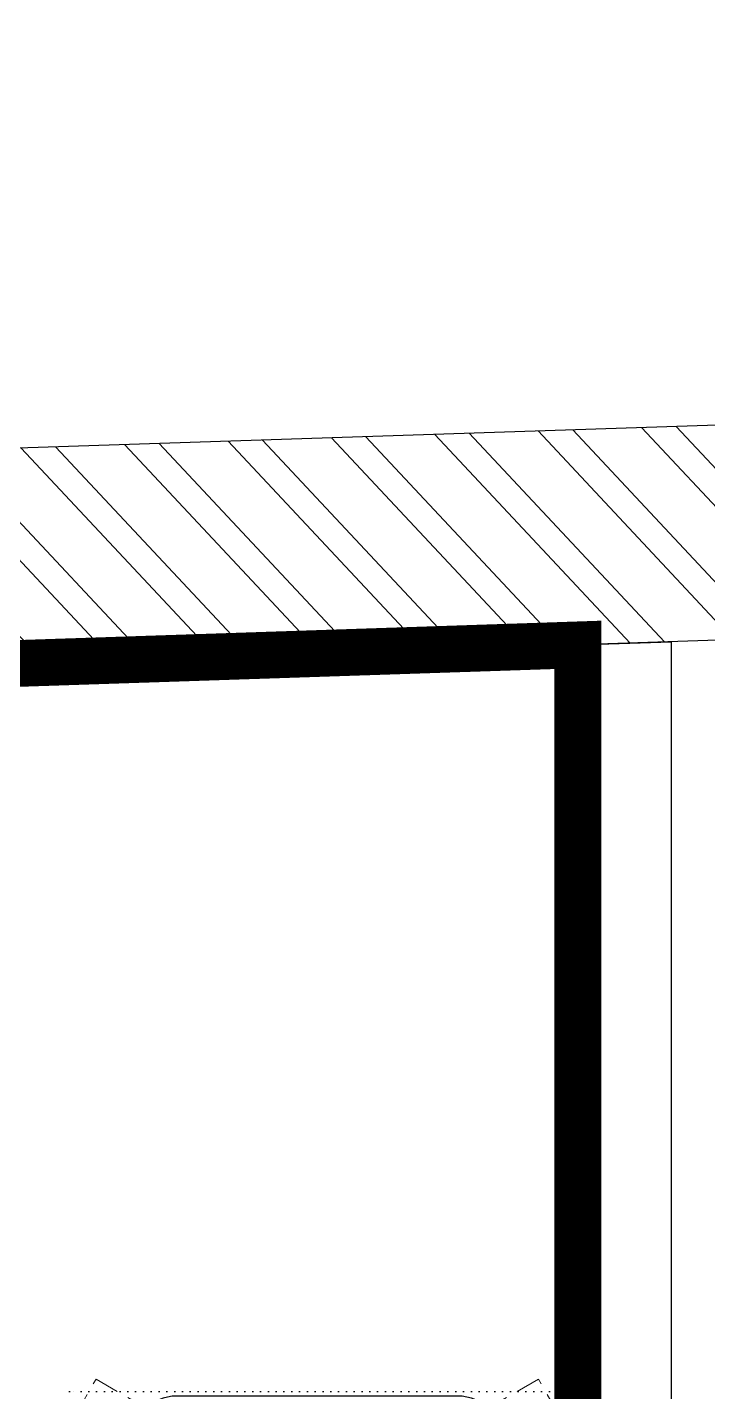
# Model space of a CAD drawing. Header units: feet. Extents: x 7170650 to 7197982, y -5581628 to -5574431.
# Drawn here: x 7183592 to 7184319, y -5575891 to -5574431 of the extents above; entities that cross this region are included whole.
import ezdxf

# ---------------------------------------------------------------- set-up
doc = ezdxf.new("R2010")
doc.units = ezdxf.units.FT
doc.header["$LTSCALE"] = 33
doc.header["$MEASUREMENT"] = 0
for name, pattern in [('ACAD_ISO03W100', [30, 12, -18]), ('DOT', [0.25, 0, -0.25]), ('HIDDEN2', [4.7624999999999975, 3.174999999999998, -1.587499999999999])]:
    doc.linetypes.add(name, pattern=pattern)
doc.layers.add('A-WALL', color=1, linetype='Continuous')
for name, color, linetype, lineweight in [('LENS-PARTITION', 21, 'Continuous', 25), ('LENS_DIMENSION', 193, 'Continuous', 0), ('LK-FF&E FLOOR', 1, 'Continuous', 9), ('LK-MIRROR', 133, 'Continuous', 13), ('LN-ELEVATION-2', 103, 'Continuous', 20), ('LN-ELEVATION-4', 145, 'Continuous', 13), ('LN-HATCH', 251, 'Continuous', 0)]:
    doc.layers.add(name, color=color, linetype=linetype, lineweight=lineweight)

# ---------------------------------------------------------------- blocks, each defined once
blk = doc.blocks.new('A$C8e6e9e5d')
at = {"layer": 'LN-HATCH'}
h = blk.add_hatch(dxfattribs=at)
h.set_pattern_fill('ANSI32', color=256, scale=222, angle=88.10999999999999)
h.set_pattern_definition([(133.11, (-3282554.536457511, 5460117.465734935), (-60.77608072651567, -56.89314995255626), []), (133.11, (-3282553.242147255, 5460156.68881176), (-60.77608072651567, -56.89314995255626), [])])
h.paths.add_polyline_path([(0, 0), (-848.3913592882456, 7196.545090572908), (-1906.937994295731, 7161.379398402758), (-1895.626244028099, 6978.250923374668), (-1058.347467029467, 7013.010808107444), (-258.9192090863362, 231.798998285085), (-22394.72262520995, 385.1291972175241), (-22276.730744089, 154.3063738122582)])
h.paths.add_polyline_path([(-20635.55674265046, 6309.074126917869), (-20643.19329784438, 6538.947315925732), (-25460.784023799, 6378.90343418438), (-25342.98114048038, 6152.690051040612)])
h.paths.add_polyline_path([(-16982.59320111852, 6430.428243177011), (-16990.22975631151, 6660.301432184875), (-20313.37524404936, 6549.904112507589), (-20305.73868885636, 6320.030923499725)], flags=17)
h.paths.add_polyline_path([(-13329.60839318484, 6551.783065921627), (-13337.24494837783, 6781.656254930422), (-16660.41170251742, 6671.258228766731), (-16652.77514732443, 6441.385039758869)], flags=17)
h.paths.add_polyline_path([(-9701.60980144702, 6672.307828318328), (-9710.026824191213, 6902.155089625158), (-13007.42689458374, 6792.613051511347), (-12999.79033939075, 6562.739862503484)], flags=17)
h.paths.add_polyline_path([(-5999.091562806629, 6807.894304525106), (-6008.110395733267, 7025.135456534103), (-9375.209597380832, 6913.277962384746), (-9366.834198223427, 6684.567334265448)], flags=17)
h.paths.add_polyline_path([(-2223.230077206157, 6964.650349956006), (-2230.962601375766, 7150.61506435182), (-5688.275856960565, 7035.760593456216), (-5679.366970157251, 6821.167768862098)], flags=17)
at = {"layer": 'A-WALL'}
for p, q in [((-848.3913592882456, 7196.545090572908), (-25730.73468096554, 6369.935476234182)), ((-13329.60839318484, 6551.783065921627), (-16652.77514732443, 6441.385039758869))]:
    blk.add_line(p, q, dxfattribs=at)
blk = doc.blocks.new('AR')
at = {"layer": 'LN-ELEVATION-2', "linetype": 'DOT', "lineweight": 25}
blk.add_lwpolyline([(0, 13.41378593863919), (530, 13.41378593863919), (530, 593.4137859386392), (0, 593.4137859386392)], close=True, dxfattribs=at)
at = {"layer": 'LN-ELEVATION-2', "lineweight": 25}
blk.add_lwpolyline([(465, 68.22063546301797), (465, 538.2206354630179, 0.4142135623730951), (415, 588.2206354630177), (115, 588.2206354630177, 0.4142135623730951), (65, 538.2206354630179), (65, 68.22063546301797, 0.4142135623730951), (115, 18.22063546301797), (415, 18.22063546301797, 0.4142135623730951)], format="xyb", close=True, dxfattribs=at)
at = {"layer": 'LN-ELEVATION-4', "linetype": 'HIDDEN2', "ltscale": 0.25}
for points in [[(185.8456009030342, 448.8780772723258), (5.888936847448348, 554.0078910568263), (28.48512306064368, 593.350836840691), (211.0874861851335, 486.6754184374586)], [(344.154399111867, 448.8780772762837), (524.1110631600021, 554.0078910947777), (501.5148769393563, 593.3508368753828), (318.9125138223171, 486.6754184374586)], [(211.0874861851335, 486.6754184376913), (318.9125138223171, 486.6754184376913)], [(185.8456009030342, 144.472759603057), (185.8456009030342, 448.8780772723258)], [(344.154399111867, 448.8780772762837), (344.154399111867, 144.4727595990989)], [(185.8456009030342, 144.472759603057), (5.888936847448348, 39.34294581855647), (28.48512306064368, 3.46917659e-08), (211.0874861851335, 106.6754184379242)], [(344.154399111867, 144.4727595990989), (524.1110631600021, 39.34294578060508), (501.5148769393563, 0), (318.9125138223171, 106.6754184379242)], [(318.9125138223171, 106.6754184376914), (211.0874861851335, 106.6754184376914)]]:
    blk.add_lwpolyline(points, dxfattribs=at)
blk.add_lwpolyline([(210.8456009030342, 373.9866790841333), (319.154399111867, 373.9866790841333), (319.154399111867, 219.3641577917151), (210.8456009030342, 219.3641577917151)], close=True, dxfattribs=at)

msp = doc.modelspace()

# ---------------------------------------------------------------- linework, layer by layer
at = {"layer": 'LENS-PARTITION'}
msp.add_lwpolyline([(7184280.463757826, -5576776.14753911), (7184180.463757826, -5576776.14753911), (7184180.463757826, -5575091.882905764), (7184280.463757826, -5575088.560832743)], close=True, dxfattribs=at)
at = {"layer": 'LK-MIRROR', "linetype": 'ACAD_ISO03W100', "ltscale": 0.05, "const_width": 50}
msp.add_lwpolyline([(7183538.079923724, -5575113.223365804), (7184180.463757826, -5575091.882905764), (7184180.463757826, -5576776.14753911)], dxfattribs=at)

# ---------------------------------------------------------------- block references
at = {"layer": 'LENS_DIMENSION'}
msp.add_blockref('A$C8e6e9e5d', (7197982.073559273, -5581627.985740245), dxfattribs=at)
at = {"layer": 'LK-FF&E FLOOR', "rotation": 180}
msp.add_blockref('AR', (7184166.74464601, -5575877.02630253), dxfattribs=at)

doc.saveas('drawing.dxf')
